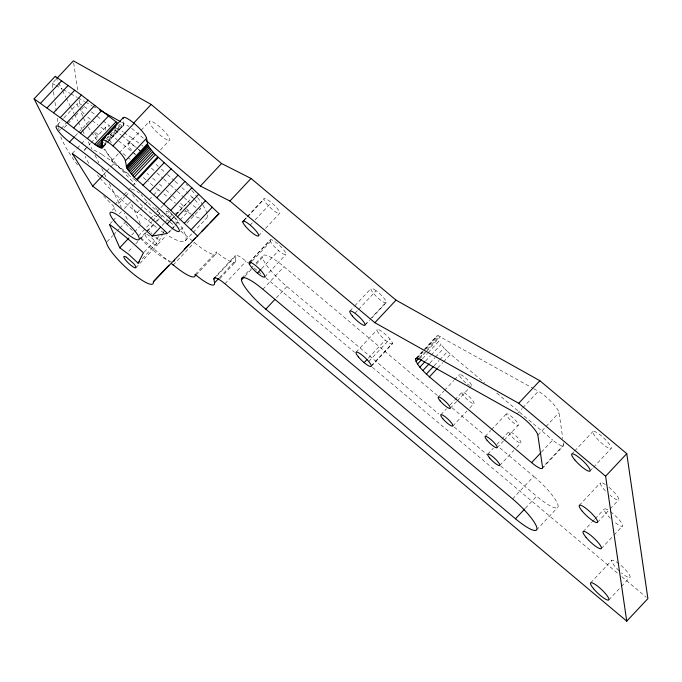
<?xml version="1.0" encoding="UTF-8"?>
<svg xmlns="http://www.w3.org/2000/svg" width="682" height="682" viewBox="0 0 682 682"><rect width="100%" height="100%" fill="white"/><g stroke="black" fill="none" stroke-linecap="round" stroke-linejoin="round"><path stroke-width="0.51" stroke-dasharray="3.41 2.56" d="M107.483 142.478L123.706 125.198L123.092 118.591M235.75 260.439A27.877 5.84 42.9 0 1 216.322 251.982L216.305 253.158A31.628 6.632 43.2 0 1 194.344 242.511L180.611 230.976M416.847 358.016L436.983 335.911L438.33 335.757L532.787 388.186M142.316 258.674L159.238 240.635L162.648 234.088M163.134 233.15L164.592 230.345M52.829 87.611L52.216 83.392L56.453 78.882M57.638 124.618L63.281 118.6M63.98 117.85L77.381 103.57M59.138 130.791L60.553 129.29M61.261 128.54L66.197 123.28M64.406 127.543L67.228 124.542M67.936 123.783L72.872 118.523M75.693 115.522L77.808 113.263M81.337 109.504L83.451 107.253M75.191 136.059L78.004 133.05M78.711 132.299L90.697 119.52A13.785 2.89 43.2 0 1 86.733 116.298M72.275 153.527L76.512 149.017M77.211 148.267L80.74 144.507M81.448 143.757L85.676 139.247M84.824 149.477L90.467 143.467M91.175 142.717L105.983 126.929M106.511 138.685L109.333 135.675M110.041 134.925L119.913 124.397L121.942 125.275L123.706 125.198M105.488 141.464L121.004 124.925M104.312 144.064L105.719 142.564M108.54 139.554L121.942 125.275M104.167 145.257L106.494 142.726M106.989 142.248L123.911 124.209M103.459 146.587L106.375 143.45M109.103 140.577L123.911 124.789M103.255 146.988L106.776 143.237M102.061 154.618L111.541 161.02L118.591 153.501M119.299 152.751L132.7 138.472A166.323 34.876 43.2 0 1 139.145 143.288M128.395 143.808L140.381 131.029M141.089 130.279L149.546 121.26M103.272 174.873L106.094 171.873M106.801 171.122L110.322 167.363M111.03 166.613L113.851 163.603L104.474 148.616M160.475 149.921L169.639 140.151A13.785 2.924 43.2 0 0 156.314 124.15A13.785 2.924 43.2 0 0 152.828 127.815A13.785 2.924 43.2 0 0 169.639 140.151M114.943 204.515L123.408 195.495M124.115 194.745L127.636 190.986M128.344 190.235L131.873 186.476M132.572 185.726L134.695 183.467L128.361 177.184A116.775 24.484 43.2 0 1 103.877 149.17M112.351 210.278L115.88 206.527M118.702 203.517L125.045 196.757M125.752 195.998L129.273 192.247M110.169 223.619L112.283 221.369M112.99 220.618L116.52 216.859M119.333 213.85L121.456 211.599M124.269 208.59L130.62 201.821L140.884 225.231M107.125 241.675L112.769 235.665M113.476 234.915L116.29 231.906M116.997 231.155L119.111 228.896M119.819 228.146L127.577 219.877L124.226 213.227M139.469 210.116L137.346 212.375A57.603 12.071 43.2 0 1 147.38 220.252L157.337 228.146M140.168 209.365L144.405 204.856M145.104 204.106L152.862 195.836M153.569 195.086L158.505 189.826A57.603 12.071 43.2 0 1 161.191 191.838M131.72 235L133.834 232.75M134.542 231.991L139.478 226.731M148.318 221.028L149.725 219.519M150.432 218.769L153.953 215.009M156.775 212.008L163.126 205.239M138.455 235.912L151.856 221.633M152.555 220.883L156.792 216.373M157.491 215.623L159.614 213.364L169.298 221.497M138.992 239.561L154.507 223.031M155.215 222.272L158.736 218.521M128.821 251.223L133.05 246.713M135.871 243.713L137.986 241.454M140.807 238.453L146.442 232.443M147.15 231.692L154.2 224.173M157.022 221.173L159.136 218.913M159.844 218.163L162.666 215.154M162.052 225.563L164.166 223.304M164.865 222.554L168.394 218.794M169.102 218.044L172.623 214.284M172.069 218.734L188.283 201.446A13.785 2.89 43.2 0 0 190.287 203.245M171.881 219.101L174.703 216.1M175.402 215.35L192.333 197.311A281.845 59.104 43.2 0 0 188.599 193.807M144.141 252.135L158.949 236.356M167.448 233.415L170.969 229.655M171.676 228.905L174.498 225.904M175.206 225.145L179.434 220.636M180.142 219.885L188.599 210.866A222.528 46.666 43.2 0 0 185.325 207.763M135.871 267.753L157.022 245.205M157.013 245.213A8.218 1.722 43.2 0 0 149.068 235.699A8.218 1.722 43.2 0 0 146.988 237.83A8.218 1.722 43.2 0 0 157.013 245.213L166.186 235.435M169 232.434L171.122 230.175M171.821 229.425L174.643 226.415M180.611 229.86L184.14 226.109M186.953 223.099L200.355 208.82M185.368 240.746L192.418 233.227M193.125 232.477L206.518 218.197M173.185 265.042L194.336 242.494M243.602 220.465L246.424 217.456M247.123 216.706L264.053 198.667M244.165 220.38L246.986 217.37M247.694 216.62L263.908 199.332M195.171 274.531L216.322 251.982M196.152 275.008L215.896 253.96M250.2 225.103L252.314 222.852M255.136 219.843L271.359 202.563M214.157 278.06L235.307 255.52M216.765 276.04L235.102 256.5A15.814 3.316 43.2 0 1 246.083 261.249L247.719 262.621M219.459 277.659L235.682 260.371L235.102 256.5M258.521 235.904L262.749 231.394M265.571 228.385L279.671 213.355A10.716 2.251 43.2 0 0 269.313 200.951A10.716 2.251 43.2 0 0 266.594 203.73A10.716 2.251 43.2 0 0 279.671 213.355M219.8 278.64L235.316 262.101M224.932 283.797L246.083 261.249M249.109 262.357L270.26 239.808M249.672 262.272L270.123 240.473A10.716 2.251 43.2 0 1 280.975 246.841A10.716 2.251 43.2 0 1 283.567 254.088A10.716 2.251 43.2 0 1 270.524 241.59L270.123 240.473M252.187 261.138L270.524 241.59M241.854 278.086L250.32 269.066M251.019 268.307L253.133 266.057M255.955 263.047L263.005 255.537M244.974 276.244L251.326 269.475M256.262 264.215L262.604 257.446A30.852 6.47 43.2 0 1 284.036 266.722L437.452 395.526M261.649 268.64L278.58 250.601M264.727 277.037L285.886 254.488M262.877 289.27L284.036 266.722M276.363 297.872L286.934 286.602A30.852 6.47 43.2 0 1 262.604 257.446M349.883 311.069L354.111 306.559M354.819 305.8L371.034 288.52M354.964 313.268L357.786 310.259M358.493 309.509L376.123 290.72A10.358 2.174 43.2 0 1 386.123 302.697L372.022 317.735M365.109 324.606L369.337 320.097M370.045 319.347L386.259 302.058M364.972 325.246L369.201 320.736M356.089 352.202L377.248 329.653M368.357 358.118L385.279 340.079M368.723 361.494L389.882 338.945M371.315 365.74L392.474 343.191M371.178 366.387L392.338 343.839A10.358 2.174 43.2 0 0 382.338 331.853A10.358 2.174 43.2 0 0 379.704 334.547A10.358 2.174 43.2 0 0 392.338 343.839M415.832 358.459L436.983 335.911M417.171 358.306L422.814 352.287M425.636 349.286L438.33 335.757M419.532 357.658L424.468 352.389M427.29 349.389L437.162 338.86L436.591 336.976M419.37 359.056L425.713 352.296M426.421 351.537L440.521 336.507M422.448 358.741L427.384 353.481M428.091 352.73L438.671 341.46L437.162 338.86M425.491 361.11L430.427 355.851M431.135 355.092L441.007 344.572L438.671 341.46M429.907 363.037L434.843 357.769M435.551 357.018L444.008 347.999L441.007 344.572M434.084 365.791L439.02 360.531M439.728 359.781L447.486 351.511L444.008 347.999M437.878 367.837L442.814 362.568M443.522 361.818L450.572 354.308L484.629 382.892M438.245 397.069L443.888 391.059M444.596 390.3L453.76 380.53M454.468 379.78L459.404 374.52M440.836 414.792L446.48 408.782M450.001 405.023L454.238 400.513M454.937 399.763L461.995 392.244M450.231 408.33L456.573 401.57M457.281 400.811L468.56 388.791M469.267 388.041L471.381 385.782M452.814 426.054L466.923 411.024M469.745 408.015L473.973 403.505A8.218 1.722 43.2 0 0 466.028 393.991A8.218 1.722 43.2 0 0 463.939 396.123A8.218 1.722 43.2 0 0 473.973 403.505M485.158 436.454L490.801 430.436M491.5 429.686L506.317 413.906M517.161 413.829L522.097 408.569M522.804 407.819L538.32 391.289A17.169 3.598 43.2 0 1 551.448 401.979A17.169 3.598 43.2 0 1 559.018 412.636L562.812 438.603M487.749 454.178L493.384 448.159M496.914 444.408L501.142 439.899M501.85 439.14L508.9 431.629M497.135 447.716L503.487 440.947M504.194 440.197L518.294 425.167A8.218 1.722 43.2 0 0 510.349 415.653A8.218 1.722 43.2 0 0 508.261 417.785A8.218 1.722 43.2 0 0 518.294 425.167M499.727 465.439L513.827 450.401M516.649 447.401L520.886 442.891A8.218 1.722 43.2 0 0 512.941 433.377A8.218 1.722 43.2 0 0 510.852 435.508A8.218 1.722 43.2 0 0 520.886 442.891M537.868 435.184L559.018 412.636M541.457 452.106L552.735 440.078A15.814 3.316 43.2 0 0 563.724 444.826L542.565 467.375M512.591 498.917L533.75 476.368L498.661 446.915M542.361 468.363L563.511 445.815M571.84 454.007L573.954 451.748M574.653 450.998L592.99 431.459M525.362 508.269L536.649 496.24A30.843 6.47 43.2 0 0 558.081 505.515A30.843 6.47 43.2 0 0 533.75 476.368M589.981 471.057L592.803 468.057M593.502 467.298L611.132 448.509A12.447 2.609 43.2 0 0 599.103 434.102A12.447 2.609 43.2 0 0 595.949 437.341A12.447 2.609 43.2 0 0 611.132 448.509M536.521 529.982L557.671 507.434M579.333 505.336L600.484 482.788M583.153 531.551L591.618 522.531M592.317 521.781L594.44 519.531M595.139 518.772L604.312 509.002M597.475 522.386L609.461 509.607M610.168 508.857L618.634 499.838M601.294 548.609L613.28 535.83M613.988 535.08L622.453 526.061M590.646 582.88L611.805 560.331M608.796 599.93L620.782 587.159M621.49 586.401L629.946 577.381M175.368 213.176L179.443 212.469M184.532 211.582L188.599 210.866M533.708 388.697L538.32 391.289M52.216 83.392L54.995 84.952M55.924 85.472L62.403 89.103M63.332 89.623L69.811 93.255M70.74 93.775L77.228 97.407M78.149 97.927L84.636 101.558M85.557 102.078L92.044 105.71M92.965 106.23L97.603 108.83M121.677 122.325L129.086 126.477M124.081 132.649L132.7 138.472M169.468 198.479L175.513 203.245M179.247 206.186L179.818 206.646A54.364 11.398 43.2 0 0 184.268 209.8M147.585 229.945L148.011 230.286M149.128 231.181L149.904 231.829M496.786 393.105L552.735 440.078M131.635 128.352L143.766 138.54M452.14 407.862L483.973 434.579M286.934 286.602L438.722 414.034M454.229 427.043L486.871 454.451M500.741 466.096L536.649 496.24M254.233 268.094L257.498 270.831M258.308 271.513L261.573 274.249M265.648 277.676L354.487 352.262M372.415 367.317L617.747 573.289M621.822 576.708L646.272 597.236M170.108 222.17L174.959 226.236M140.876 237.95L169.954 262.331M150.961 232.724L151.805 233.466M447.486 351.511L450.572 354.308M155.76 237.114L159.238 240.635M186.254 184.293L187.567 185.751M191.812 190.5L193.62 192.52A54.364 11.398 43.2 0 1 197.021 196.748M166.92 208.871L167.636 209.672M168.326 210.448L169.716 212M170.048 212.375L172.461 215.069A54.364 11.398 43.2 0 1 168.13 235.605M94.534 132.743L97.85 138.037M55.736 77.236L58.132 81.985M58.609 82.94L61.96 89.598M62.437 90.544L65.787 97.202M66.273 98.157L70.101 105.761M70.578 106.716L73.937 113.374M74.415 114.32L77.765 120.978M78.242 121.933L82.079 129.537M82.556 130.484L84.474 134.294M88.302 141.899L92.13 149.511M95.003 155.215L98.839 162.819M101.712 168.531L106.025 177.09M109.376 183.739L121.345 207.516M134.695 183.467L135.062 184.993M563.417 442.754L563.724 444.826M73.682 62.957L77.68 90.339M79.069 99.819L79.99 106.136M53.452 91.823L54.372 98.14M54.986 102.351L56.222 110.782M57.297 118.156L58.524 126.579M58.678 127.636L58.984 129.742M386.123 302.697A10.358 2.174 43.2 0 1 373.497 293.405A10.358 2.174 43.2 0 1 376.123 290.72M465.78 382.798A8.218 1.722 43.2 0 1 459.702 374.392A8.218 1.722 43.2 0 1 469.813 382.372A8.218 1.722 43.2 0 1 467.349 384.034M619.051 570.723A12.447 2.609 43.2 0 1 613.425 560.34A12.447 2.609 43.2 0 1 629 574.193A12.447 2.609 43.2 0 1 621.464 572.871M207.234 214.821A54.364 11.398 43.2 0 1 204.199 219.075M199.442 218.155A54.364 11.398 43.2 0 1 192.128 214.719M191.199 214.191A54.364 11.398 43.2 0 1 185.137 210.388M197.661 197.575A54.364 11.398 43.2 0 1 202.375 204.242M202.921 205.112A54.364 11.398 43.2 0 1 206.859 213.168M96.895 139.963A116.775 24.484 43.2 0 1 88.438 127.27M87.91 126.366A116.775 24.484 43.2 0 1 83.153 117.253M82.71 116.23A116.775 24.484 43.2 0 1 80.425 109.009M608.975 487.306A12.447 2.609 43.2 0 1 618.796 499.062A12.447 2.609 43.2 0 1 610.143 495.32M605.446 490.912A12.447 2.609 43.2 0 1 600.331 483.103A12.447 2.609 43.2 0 1 606.605 485.431M610.424 511.653A12.447 2.609 43.2 0 1 622.461 524.697A12.447 2.609 43.2 0 1 613.962 521.542M610.39 518.269A12.447 2.609 43.2 0 1 604.133 509.693A12.447 2.609 43.2 0 1 609.674 511.116M159.614 213.364A31.619 6.632 43.2 0 1 140.935 194.421M166.084 211.914A8.218 1.722 43.2 0 1 174.89 217.294A8.218 1.722 43.2 0 1 175.564 221.88M169.468 216.765A8.218 1.722 43.2 0 1 168.139 215.282M167.09 213.918A8.218 1.722 43.2 0 1 166.391 212.767M141.745 145.275A166.323 34.876 43.2 0 1 143.058 146.28M163.919 193.952A57.603 12.071 43.2 0 1 167.61 196.928M158.497 189.818A54.355 11.398 43.2 0 1 153.782 186.229M152.981 185.598A54.355 11.398 43.2 0 1 148.139 181.642M145.888 179.733A54.355 11.398 43.2 0 1 142.112 176.408M111.354 142.709A54.355 11.398 43.2 0 1 107.722 136.775M105.284 130.322A54.355 11.398 43.2 0 1 109.376 126.076M116.844 128.54A54.355 11.398 43.2 0 1 123.195 132.027M103.502 195.794A116.775 24.484 43.2 0 0 107.202 199.732L113.536 206.015L113.903 207.533A31.619 6.632 43.2 0 0 115.863 211.437M77.535 164.959A116.775 24.484 43.2 0 1 60.775 136.801M132.334 230.473A31.619 6.632 43.2 0 1 123.868 221.821M137.517 212.707A54.355 11.594 43.2 0 1 99.973 178.011M99.325 177.26A54.355 11.594 43.2 0 1 97.458 175.035M88.805 163.33A54.355 11.594 43.2 0 1 85.114 156.374M84.133 150.867A54.355 11.594 43.2 0 1 86.171 148.702M93.937 150.176A54.355 11.594 43.2 0 1 101.823 154.277M111.541 161.02A166.323 34.876 43.2 0 1 129.819 175.044M163.987 232.937A54.364 11.398 43.2 0 1 160.458 230.49M135.744 154.712A13.785 2.924 43.2 0 1 134.456 153.441M131.626 150.304A13.785 2.924 43.2 0 1 128.753 143.612A13.785 2.924 43.2 0 1 137.781 148.761M138.455 149.332A13.785 2.924 43.2 0 1 140.483 151.165M84.15 106.494A281.845 59.104 43.2 0 1 88.498 109.717M91.414 111.891A281.845 59.104 43.2 0 1 95.804 115.207M97.279 116.332A281.845 59.104 43.2 0 1 101.703 119.725M103.187 120.867A281.845 59.104 43.2 0 1 109.879 126.102M115.122 130.253A281.845 59.104 43.2 0 1 121.132 135.087M121.89 135.692A281.845 59.104 43.2 0 1 136.272 147.534M138.557 149.452A281.845 59.104 43.2 0 1 140.074 150.739M156.059 164.447A281.845 59.104 43.2 0 1 158.343 166.451M161.387 169.127A281.845 59.104 43.2 0 1 165.189 172.486M167.465 174.524A281.845 59.104 43.2 0 1 174.285 180.653M175.044 181.344A281.845 59.104 43.2 0 1 178.82 184.779M181.838 187.55A281.845 59.104 43.2 0 1 187.848 193.117M171.361 261.607A31.619 6.632 43.2 0 1 140.594 238.547M156.775 216.688A19.735 4.135 43.2 0 1 132.598 194.583M131.387 189.988A19.735 4.135 43.2 0 1 139.316 192.929M155.462 207.695A19.735 4.135 43.2 0 1 160.406 215.785M200.534 207.959A13.785 2.89 43.2 0 1 199.485 209.033M195.981 207.516A13.785 2.89 43.2 0 1 190.96 203.816M192.333 197.311A13.785 2.89 43.2 0 1 194.251 199.195M194.864 199.817A13.785 2.89 43.2 0 1 198.837 204.591M92.266 120.68A254.147 53.298 43.2 0 1 97.773 124.789M100.945 127.184A254.147 53.298 43.2 0 1 104.934 130.228M110.544 134.576A254.147 53.298 43.2 0 1 117.014 139.657M118.634 140.952A254.147 53.298 43.2 0 1 130.876 150.867M132.513 152.222A254.147 53.298 43.2 0 1 134.976 154.26M151.447 168.224A254.147 53.298 43.2 0 1 154.192 170.602M156.937 172.998A254.147 53.298 43.2 0 1 163.109 178.445M163.799 179.051A254.147 53.298 43.2 0 1 169.954 184.566M170.636 185.18A254.147 53.298 43.2 0 1 176.092 190.142M177.456 191.386A254.147 53.298 43.2 0 1 183.56 197.03M184.242 197.652A254.147 53.298 43.2 0 1 188.283 201.446M84.116 113.834A13.785 2.89 43.2 0 1 81.167 110.689M78.43 107.108A13.785 2.89 43.2 0 1 81.755 104.875M95.71 132.632A222.528 46.666 43.2 0 1 100.288 135.999M122.965 153.467A222.528 46.666 43.2 0 1 126.946 156.664M128.548 157.951A222.528 46.666 43.2 0 1 130.143 159.256M147.014 173.339A222.528 46.666 43.2 0 1 148.625 174.72M152.657 178.19A222.528 46.666 43.2 0 1 156.69 181.71M159.375 184.072A222.528 46.666 43.2 0 1 163.39 187.635M166.076 190.031A222.528 46.666 43.2 0 1 170.747 194.259M172.751 196.084A222.528 46.666 43.2 0 1 176.732 199.741M180.713 203.432A222.528 46.666 43.2 0 1 184.669 207.14M113.851 163.603A163.313 34.245 43.2 0 1 133.374 178.735M133.996 179.238A163.313 34.245 43.2 0 1 138.352 182.802"/><path stroke-width="1.02" d="M195.171 274.531L195.146 275.707A31.628 6.505 43.1 0 1 173.16 264.855M415.432 359.525L415.832 358.459L419.37 359.056L517.161 413.829A17.169 3.598 43.2 0 1 530.289 424.528A17.169 3.598 43.2 0 1 537.868 435.184L542.565 467.375A15.814 3.316 43.2 0 1 531.585 462.626L429.421 376.856C424.119 371.767 417.87 366.677 415.432 359.525L416.847 358.016M138.088 263.184L143.433 252.894A76.418 16.027 43.2 0 0 109.461 224.369L119.734 247.779L128.745 254.377L138.088 263.184L139.495 261.683M34.1 98.83L55.251 76.282L81.397 95.079L117.355 122.837L96.205 145.385L60.246 117.628L34.1 98.83L106.418 242.425A31.619 6.632 43.2 0 0 131.362 272.306A31.619 6.632 43.2 0 0 153.331 281.811L218.982 213.688L191.872 187.806L153.876 153.237L147.96 145.556L146.545 138.284A15.814 3.316 43.2 0 0 134.073 123.34A15.814 3.316 43.2 0 0 123.092 118.591M57.152 78.132L73.375 60.843L151.174 104.448L221.531 163.518L251.061 178.462L396.02 300.148L539.863 380.718L626.758 453.666L647.9 598.608L626.741 621.157L224.932 283.797A15.814 3.316 43.2 0 0 213.943 279.049L215.359 277.54M40.519 103.314L61.678 80.774M47.024 107.952L68.174 85.403M53.597 112.718L74.756 90.169M60.246 117.628L81.397 95.079M66.947 122.666L88.106 100.118M73.716 127.824L94.866 105.275M69.547 142.069A13.785 2.89 43.2 0 1 56.563 128.421A13.785 2.89 43.2 0 1 63 129.051A281.726 59.078 43.2 0 1 171.173 219.86A13.785 2.89 43.2 0 1 179.204 231.368A13.785 2.89 43.2 0 1 167.133 223.994A254.147 53.298 43.2 0 0 69.547 142.069L74.483 136.809M80.527 133.109L101.686 110.561M87.39 138.506L108.54 115.957M94.781 144.379L115.931 121.831M102.147 140.16L123.297 117.611M96.205 145.385L100.783 147.824L102.547 147.738L101.933 141.14L105.463 137.38M108.285 134.38L113.221 129.111M97.535 146.246L102.471 140.986M114.457 128.207L115.872 126.707M98.754 146.945L102.991 142.436M99.845 147.474L102.667 144.473M100.783 147.824L102.897 145.573M101.558 147.985L103.673 145.735M102.147 147.96L103.562 146.46M133.544 123.237L151.174 104.448M101.933 141.14A15.814 3.316 43.2 0 1 112.922 145.888L134.073 123.34M92.692 186.152L72.275 153.527A222.528 46.666 43.2 0 1 167.448 233.415L152.18 236.083A163.313 34.245 43.2 0 0 92.692 186.152L102.564 175.632M197.823 236.236L170.722 210.354L134.141 177.235L126.801 168.104L125.394 160.833L146.545 138.284M126.213 166.451L147.363 143.902M126.409 167.201L147.568 144.652M126.801 168.104L147.96 145.556M127.389 169.145L148.54 146.604M128.156 170.312L149.307 147.764M129.086 171.583L150.245 149.034M130.177 172.938L151.327 150.39M131.387 174.345L152.546 151.796M132.717 175.785L153.876 153.237M134.141 177.235L155.291 154.686M136.494 179.46L157.644 156.911M137.15 180.057L158.301 157.508M143.032 185.214L164.183 162.666M149.989 191.403L171.139 168.855M156.92 197.661L178.079 175.121M119.734 247.779L128.898 238.009M163.833 203.978L184.993 181.429M170.722 210.354L191.872 187.806M152.18 236.083L160.637 227.063M146.195 140.577L200.38 186.067L221.531 163.518M167.133 223.994L171.361 219.485M177.567 216.765L198.718 194.217M184.37 223.219L205.529 200.67M191.122 229.715L212.281 207.166M153.331 281.811L168.846 265.272M200.38 186.067L229.902 201.011L251.061 178.462M242.758 221.88L244.165 220.38M195.146 274.411A27.877 5.737 43.1 0 0 214.523 282.928L218.752 278.409M249.365 264.139L248.964 263.022A10.716 2.251 43.2 0 1 259.825 269.39A10.716 2.251 43.2 0 1 262.417 276.636A10.716 2.251 43.2 0 1 249.365 264.139L251.479 261.888M241.445 279.995A30.852 6.47 43.2 0 1 262.877 289.27L512.591 498.917A30.843 6.47 43.2 0 1 536.922 528.064A30.843 6.47 43.2 0 1 515.49 518.789L265.784 309.151A30.852 6.47 43.2 0 1 241.445 279.995L244.267 276.994M257.421 273.15L260.95 269.39M265.784 309.151L274.948 299.372M229.902 201.011L374.861 322.697L396.02 300.148M364.128 362.628L366.942 359.619M416.011 361.409L418.825 358.408M417.512 364L421.749 359.491M419.848 367.121L424.784 361.861M422.857 370.548L429.2 363.787M426.327 374.06L433.377 366.541M429.421 376.856L437.171 368.587M374.861 322.697L518.704 403.267L539.863 380.718M531.585 462.626L540.749 452.857M515.49 518.789L524.663 509.019M626.741 621.157L605.607 476.215L626.758 453.666M184.131 249.39L188.573 244.829M193.023 240.269L195.248 237.992M201.923 231.155L207.857 225.077M210.082 222.801L218.982 213.688M99.453 109.862L120.757 121.805M518.704 403.267L605.607 476.215M171.566 263.687L173.185 265.042M213.943 279.049L214.523 282.919M174.49 259.262A31.619 6.632 43.2 0 1 174.072 261.223M112.922 145.888A15.814 3.316 43.2 0 1 125.394 160.833M126.494 257.267L125.292 256.628A8.218 1.722 43.2 0 0 125.838 260.371A8.218 1.722 43.2 0 0 134.465 267.608A8.218 1.722 43.2 0 0 133.919 263.866L126.494 257.267M358.553 357.095A10.358 2.174 43.2 0 0 371.178 366.387A10.358 2.174 43.2 0 0 361.179 354.401A10.358 2.174 43.2 0 0 358.553 357.095M352.338 315.954A10.358 2.174 43.2 0 0 364.972 325.246A10.358 2.174 43.2 0 0 354.964 313.268A10.358 2.174 43.2 0 0 352.338 315.954M245.443 226.279A10.716 2.251 43.2 0 0 258.521 235.904A10.716 2.251 43.2 0 0 248.163 223.5A10.716 2.251 43.2 0 0 245.443 226.279M586.111 537.433A12.447 2.609 43.2 0 0 601.294 548.609A12.447 2.609 43.2 0 0 589.265 534.202A12.447 2.609 43.2 0 0 586.111 537.433M574.79 459.89A12.447 2.609 43.2 0 0 589.981 471.057A12.447 2.609 43.2 0 0 577.952 456.65A12.447 2.609 43.2 0 0 574.79 459.89M489.702 458.057A8.218 1.722 43.2 0 0 499.727 465.439A8.218 1.722 43.2 0 0 491.782 455.926A8.218 1.722 43.2 0 0 489.702 458.057M487.11 440.333A8.218 1.722 43.2 0 0 497.135 447.716A8.218 1.722 43.2 0 0 489.199 438.202A8.218 1.722 43.2 0 0 487.11 440.333M593.604 588.762A12.447 2.609 43.2 0 0 608.796 599.93A12.447 2.609 43.2 0 0 596.767 585.531A12.447 2.609 43.2 0 0 593.604 588.762M582.292 511.219A12.447 2.609 43.2 0 0 597.475 522.386A12.447 2.609 43.2 0 0 585.446 507.979A12.447 2.609 43.2 0 0 582.292 511.219M442.788 418.671A8.218 1.722 43.2 0 0 452.814 426.054A8.218 1.722 43.2 0 0 444.877 416.54A8.218 1.722 43.2 0 0 442.788 418.671M440.197 400.948A8.218 1.722 43.2 0 0 450.231 408.33A8.218 1.722 43.2 0 0 442.286 398.817A8.218 1.722 43.2 0 0 440.197 400.948M114.917 221.855A19.735 4.135 43.2 0 0 138.992 239.561A19.735 4.135 43.2 0 0 119.93 216.731A19.735 4.135 43.2 0 0 114.917 221.855"/></g></svg>
